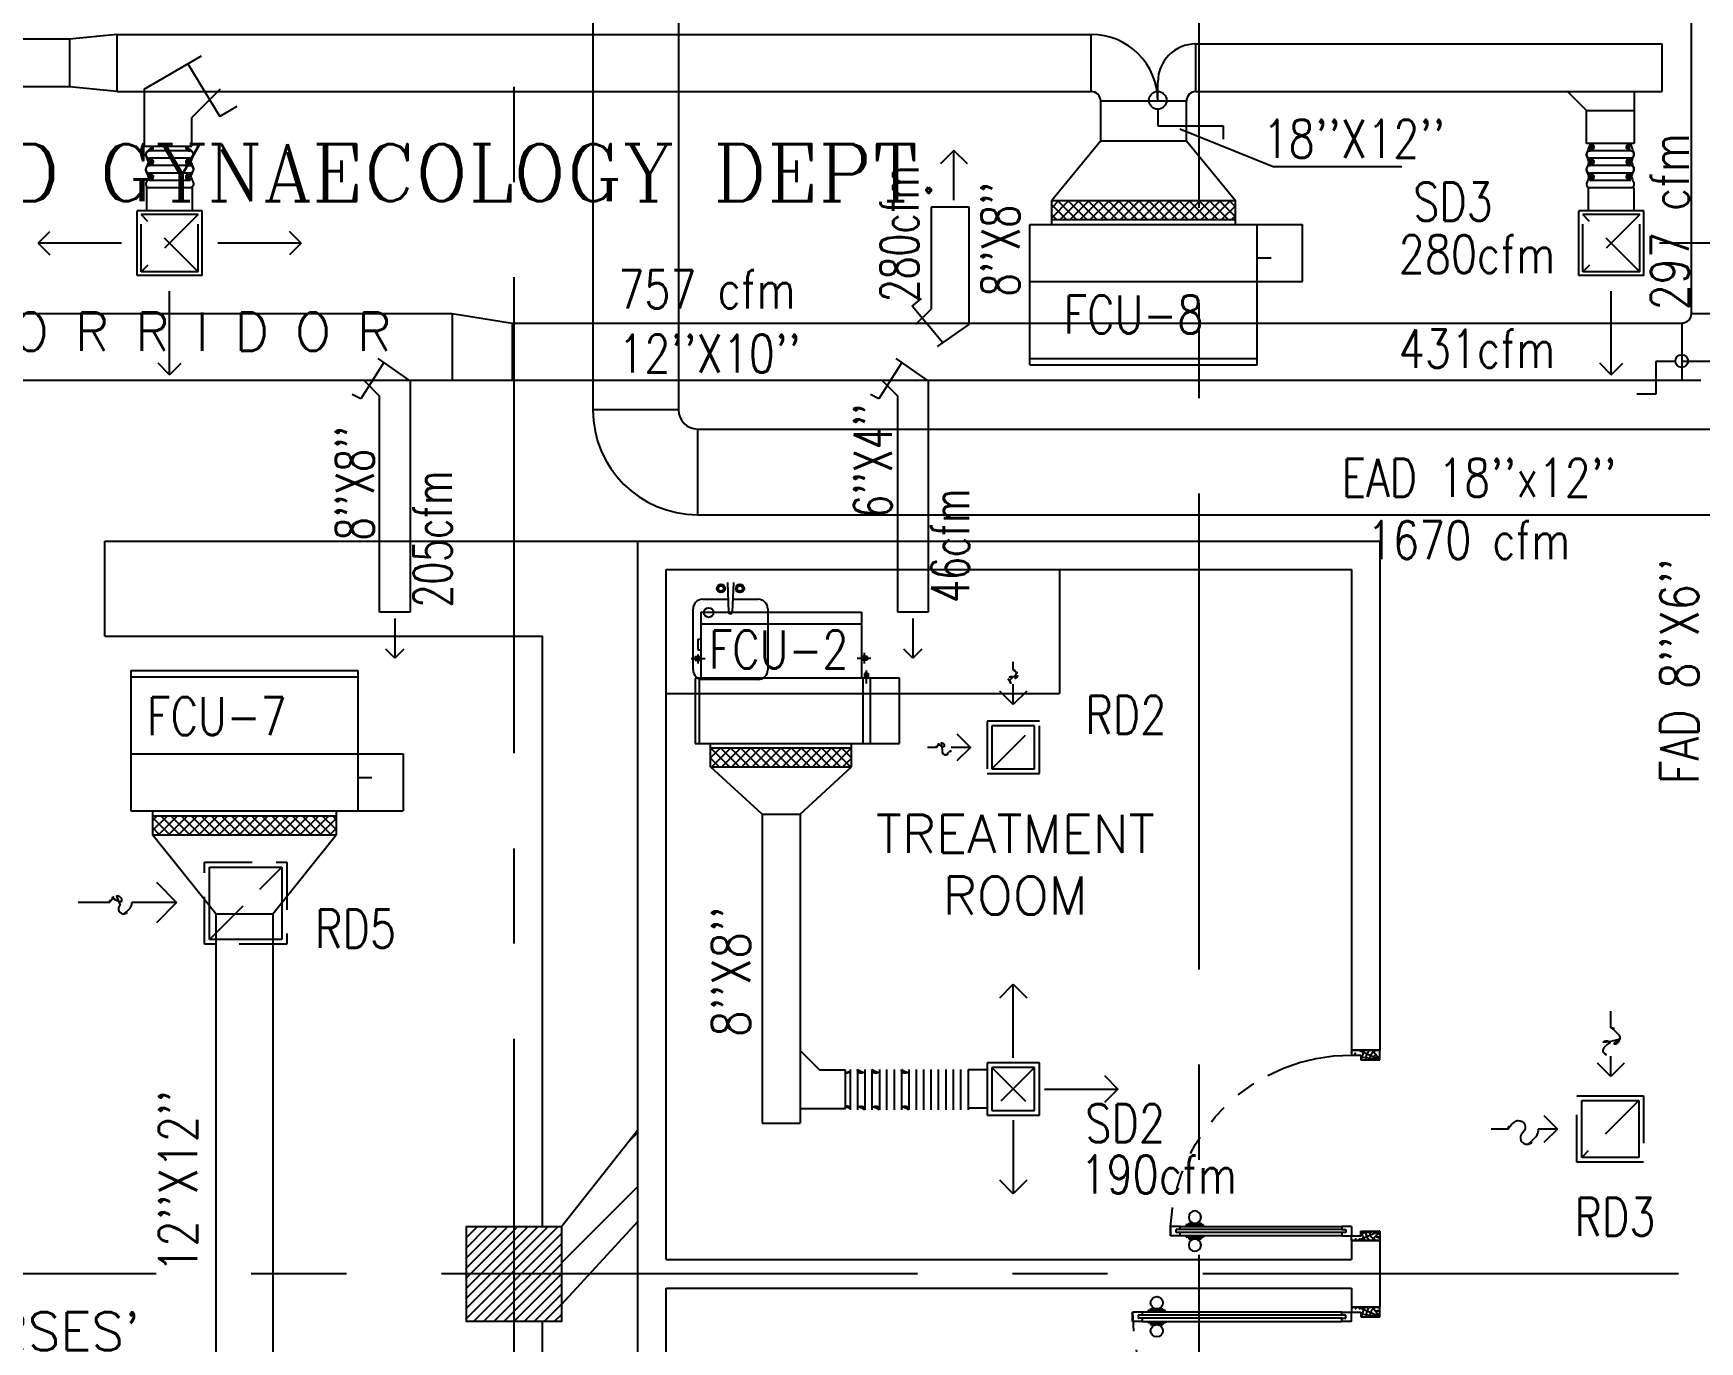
# Model space of a CAD drawing. Extents: x 417866029 to 417866302, y 43498045 to 43498122.
# Drawn here: x 417866078.52 to 417866087.27, y 43498065.41 to 43498072.29 of the extents above; entities that cross this region are included whole.
import ezdxf
from ezdxf.enums import TextEntityAlignment as Align

# ---------------------------------------------------------------- set-up
doc = ezdxf.new("R2010")
doc.units = 0
doc.header["$MEASUREMENT"] = 0
doc.linetypes.add('CENTERX2', pattern=[4, 2.5, -0.5, 0.5, -0.5])
doc.linetypes.add('HIDDEN', pattern=[0.375, 0.25, -0.125])
doc.layers.get('0').update_dxf_attribs({"linetype": 'CONTINUOUS'})
for name, color, linetype in [('AXES', 11, 'CENTERX2'), ('COL', 7, 'CONTINUOUS'), ('COUNTER', 9, 'CONTINUOUS'), ('DOOR', 9, 'CONTINUOUS'), ('DUCT', 6, 'CONTINUOUS'), ('EXDUCT', 10, 'CONTINUOUS'), ('FCU', 6, 'CONTINUOUS'), ('HAT', 11, 'CONTINUOUS'), ('M-AC-FLEX', 7, 'CONTINUOUS'), ('M-EGU.', 2, 'CONTINUOUS'), ('M-TEXT', 2, 'CONTINUOUS'), ('NON-MEDICAL', 9, 'CONTINUOUS'), ('RM-NAME', 9, 'CONTINUOUS'), ('WALL', 9, 'CONTINUOUS')]:
    doc.layers.add(name, color=color, linetype=linetype)
doc.styles.add('ROMANC', font='romanc', dxfattribs={"height": 0.1})
doc.styles.add('ROMANS', font='ROMANS.shx', dxfattribs={"width": 0.6})

# ---------------------------------------------------------------- blocks, each defined once
blk = doc.blocks.new('DOOR-10')
at = {"layer": 'DOOR', "color": 0, "linetype": 'ByBlock'}
for p, q in [((-25.7, 1100), (-75.7, 1100)), ((-75.7, 1100), (-25.7, 1100)), ((-75.7, 1050), (-75.7, 1100)), ((-42.7, 1070), (-58.7, 1070)), ((-58.7, 1050), (-58.7, 1070)), ((-42.7, 1050), (-42.7, 1070)), ((-25.7, 1050), (-25.7, 1100)), ((-82.9, 1005), (-91.9, 1005)), ((-91.9, 1005), (-91.9, 940.2)), ((-75.7, 1017.6), (-82.9, 1017.6)), ((-82.9, 927.6), (-82.9, 1017.6)), ((-82.9, 1005), (-82.9, 940.2)), ((-58.7, 1050), (-75.7, 1050)), ((-25.7, 1050), (-42.7, 1050)), ((-25.7, 1017.6), (-18.5, 1017.6)), ((-18.5, 927.6), (-18.5, 1017.6)), ((-18.5, 1005), (-9.5, 1005)), ((-18.5, 1005), (-18.5, 940.2)), ((-9.5, 1005), (-9.5, 940.2)), ((-82.9, 940.2), (-91.9, 940.2)), ((-75.7, 927.6), (-82.9, 927.6)), ((-25.7, 927.6), (-18.5, 927.6)), ((-18.5, 940.2), (-9.5, 940.2)), ((-75.7, 200), (-58.7, 200)), ((-75.7, 150), (-75.7, 200)), ((-58.7, 200), (-58.7, 180)), ((-58.7, 180), (-42.7, 180)), ((-42.7, 200), (-25.7, 200)), ((-42.7, 180), (-42.7, 200)), ((-25.7, 200), (-25.7, 150)), ((-1000.7, 0), (-1000.7, 150)), ((-1000.7, 150), (-975.7, 150)), ((-1000.7, 150), (-1000.7, 0)), ((-975.7, 150), (-975.7, 100)), ((-975.7, 100), (-950.7, 100)), ((-950.7, 100), (-950.7, 0)), ((-75.7, 150), (-25.7, 150)), ((-50.7, 100), (-50.7, 0)), ((-25.7, 100), (-50.7, 100)), ((-0.7, 150), (-25.7, 150)), ((-25.7, 150), (-25.7, 100)), ((-950.7, 0), (-1000.7, 0)), ((-50.7, 0), (-0.7, 0))]:
    blk.add_line(p, q, dxfattribs=at)
at = {"layer": 'DOOR', "linetype": 'ByBlock'}
for p, q in [((-75.7, 1050), (-75.7, 200)), ((-58.7, 200), (-58.7, 1050)), ((-42.7, 200), (-42.7, 1050)), ((-25.7, 200), (-25.7, 1050))]:
    blk.add_line(p, q, dxfattribs=at)
at = {"layer": 'DOOR', "color": 9, "linetype": 'ByBlock'}
for p, q in [((-950.7, 0), (-1000.7, 113.7)), ((-950.7, 0), (-964.1, 100)), ((-50.7, 0), (-0.7, 113.7)), ((-50.7, 0), (-37.3, 100)), ((-0.7, 0), (-0.7, 150)), ((-950.7, 0), (-1000.7, 40.1)), ((-50.7, 0), (-0.7, 40.1))]:
    blk.add_line(p, q, dxfattribs=at)
at = {"layer": 'DOOR', "color": 0, "linetype": 'ByBlock'}
for centre in [(-124.2, 972.6), (22.8, 972.6)]:
    blk.add_circle(centre, 32.4, dxfattribs=at)
at = {"layer": 'DOOR', "linetype": 'HIDDEN', "ltscale": 0.5}
blk.add_arc((-23.4, 149.1), 952.3, 93.14816, 179.94816, dxfattribs=at)
at = {"layer": 'DOOR', "color": 9, "linetype": 'ByBlock'}
for centre, radius, start, end in [((-950.7, 0), 154.4, 103.71423, 108.89471), ((-950.7, 0), 134.4, 100.71998, 111.84015), ((-950.7, 0), 94.4, 90, 121.98181), ((-50.7, 0), 94.4, 58.01819, 90), ((-50.7, 0), 134.4, 68.15985, 79.28002), ((-50.7, 0), 114.4, 64.08384, 77.37743), ((-50.7, 0), 154.4, 71.10529, 76.28577), ((-950.7, 0), 74.4, 90, 132.22357), ((-950.7, 0), 54.4, 90, 156.79262), ((-950.7, 0), 34.4, 90, 180), ((-950.7, 0), 14.4, 90, 180), ((-50.7, 0), 74.4, 47.77643, 90), ((-50.7, 0), 54.4, 23.20738, 90), ((-50.7, 0), 34.4, 0, 90), ((-50.7, 0), 14.4, 0, 90)]:
    blk.add_arc(centre, radius, start, end, dxfattribs=at)
blk = doc.blocks.new('DOOR100')
at = {"layer": 'DOOR', "color": 7, "linetype": 'ByBlock'}
for p, q in [((-75, 1250), (-75, 1300)), ((-75, 1300), (-25, 1300)), ((-25, 1300), (-75, 1300)), ((-58, 1250), (-75, 1250)), ((-58, 1250), (-58, 1270)), ((-42, 1270), (-58, 1270)), ((-42, 1250), (-42, 1270)), ((-25, 1250), (-42, 1250)), ((-25, 1250), (-25, 1300)), ((-91.2, 1205), (-91.2, 1140.2)), ((-82.2, 1205), (-91.2, 1205)), ((-82.2, 1140.2), (-91.2, 1140.2)), ((-82.2, 1127.6), (-82.2, 1217.6)), ((-75, 1217.6), (-82.2, 1217.6)), ((-82.2, 1205), (-82.2, 1140.2)), ((-25, 1217.6), (-17.8, 1217.6)), ((-17.8, 1127.6), (-17.8, 1217.6)), ((-17.8, 1205), (-17.8, 1140.2)), ((-17.8, 1205), (-8.8, 1205)), ((-17.8, 1140.2), (-8.8, 1140.2)), ((-8.8, 1205), (-8.8, 1140.2)), ((-75, 1127.6), (-82.2, 1127.6)), ((-25, 1127.6), (-17.8, 1127.6)), ((-75, 200), (-58, 200)), ((-75, 150), (-75, 200)), ((-58, 200), (-58, 180)), ((-58, 180), (-42, 180)), ((-42, 200), (-25, 200)), ((-42, 180), (-42, 200)), ((-25, 200), (-25, 150)), ((-1200, 0), (-1200, 150)), ((-1200, 150), (-1175, 150)), ((-1200, 150), (-1200, 0)), ((-1150, 0), (-1200, 113.7)), ((-1175, 150), (-1175, 100)), ((-1175, 100), (-1150, 100)), ((-1150, 0), (-1163.4, 100)), ((-1150, 100), (-1150, 0)), ((-75, 150), (-25, 150)), ((-50, 0), (0, 113.7)), ((-50, 100), (-50, 0)), ((-50, 0), (-36.6, 100)), ((-25, 100), (-50, 100)), ((0, 150), (-25, 150)), ((-25, 150), (-25, 100)), ((0, 0), (0, 150)), ((0, 150), (0, 0)), ((-1150, 0), (-1200, 40.1)), ((-1150, 0), (-1200, 0)), ((-50, 0), (0, 40.1)), ((-50, 0), (0, 0))]:
    blk.add_line(p, q, dxfattribs=at)
at = {"layer": 'DOOR', "linetype": 'ByBlock'}
for p, q in [((-75, 1250), (-75, 200)), ((-58, 200), (-58, 1250)), ((-42, 200), (-42, 1250)), ((-25, 200), (-25, 1250))]:
    blk.add_line(p, q, dxfattribs=at)
at = {"layer": 'DOOR', "color": 7, "linetype": 'ByBlock'}
for centre in [(-123.5, 1172.6), (23.5, 1172.6)]:
    blk.add_circle(centre, 32.4, dxfattribs=at)
at = {"layer": 'DOOR', "linetype": 'HIDDEN', "ltscale": 0.5}
blk.add_arc((-25, 150), 1150, 90, 180, dxfattribs=at)
at = {"layer": 'DOOR', "color": 7, "linetype": 'ByBlock'}
for centre, radius, start, end in [((-1150, 0), 154.4, 103.71423, 108.89471), ((-1150, 0), 134.4, 100.71998, 111.84015), ((-1150, 0), 94.4, 90, 121.98181), ((-50, 0), 94.4, 58.01819, 90), ((-50, 0), 134.4, 68.15985, 79.28002), ((-50, 0), 114.4, 64.08384, 77.37743), ((-50, 0), 154.4, 71.10529, 76.28577), ((-1150, 0), 74.4, 90, 132.22357), ((-1150, 0), 54.4, 90, 156.79262), ((-1150, 0), 34.4, 90, 180), ((-1150, 0), 14.4, 90, 180), ((-50, 0), 74.4, 47.77643, 90), ((-50, 0), 54.4, 23.20738, 90), ((-50, 0), 34.4, 0, 90), ((-50, 0), 14.4, 0, 90)]:
    blk.add_arc(centre, radius, start, end, dxfattribs=at)
blk = doc.blocks.new('*X39')
at = {"color": 0}
for p, q in [((-750.2, 2537.8), (-672.3, 2615.8)), ((-750.2, 2590.8), (-725.3, 2615.8)), ((-659.6, 2515.8), (-750.2, 2606.4)), ((-712.7, 2515.8), (-750.2, 2553.4)), ((-719.2, 2515.8), (-619.2, 2615.8)), ((-606.6, 2515.8), (-706.6, 2615.8)), ((-666.2, 2515.8), (-566.2, 2615.8)), ((-553.6, 2515.8), (-653.6, 2615.8)), ((-613.2, 2515.8), (-513.2, 2615.8)), ((-500.5, 2515.8), (-600.5, 2615.8)), ((-560.1, 2515.8), (-460.1, 2615.8)), ((-447.5, 2515.8), (-547.5, 2615.8)), ((-507.1, 2515.8), (-407.1, 2615.8)), ((-394.5, 2515.8), (-494.5, 2615.8)), ((-454.1, 2515.8), (-354.1, 2615.8)), ((-341.4, 2515.8), (-441.4, 2615.8)), ((-401, 2515.8), (-301, 2615.8)), ((-288.4, 2515.8), (-388.4, 2615.8)), ((-348, 2515.8), (-248, 2615.8)), ((-235.4, 2515.8), (-335.4, 2615.8)), ((-295, 2515.8), (-195, 2615.8)), ((-182.3, 2515.8), (-282.3, 2615.8)), ((-241.9, 2515.8), (-141.9, 2615.8)), ((-129.3, 2515.8), (-229.3, 2615.8)), ((-188.9, 2515.8), (-88.9, 2615.8)), ((-76.3, 2515.8), (-176.3, 2615.8)), ((-135.9, 2515.8), (-35.9, 2615.8)), ((-23.2, 2515.8), (-123.2, 2615.8)), ((-82.8, 2515.8), (17.2, 2615.8)), ((29.8, 2515.8), (-70.2, 2615.8)), ((-29.8, 2515.8), (70.2, 2615.8)), ((82.8, 2515.8), (-17.2, 2615.8)), ((23.2, 2515.8), (123.2, 2615.8)), ((135.9, 2515.8), (35.9, 2615.8)), ((76.3, 2515.8), (176.3, 2615.8)), ((188.9, 2515.8), (88.9, 2615.8)), ((129.3, 2515.8), (214.8, 2601.2)), ((214.8, 2543), (141.9, 2615.8)), ((182.3, 2515.8), (214.8, 2548.2)), ((214.8, 2596), (195, 2615.8))]:
    blk.add_line(p, q, dxfattribs=at)
blk = doc.blocks.new('*X37')
at = {"color": 0}
for p, q in [((16890.5, -2466.6), (16943.5, -2413.6)), ((16890.5, -2519.6), (16990.5, -2419.6)), ((16990.5, -2512.5), (16891.6, -2413.6)), ((16990.5, -2459.4), (16944.6, -2413.6)), ((16990.5, -2565.5), (16890.5, -2465.5)), ((16890.5, -2572.6), (16990.5, -2472.6)), ((16990.5, -2618.5), (16890.5, -2518.5)), ((16890.5, -2625.7), (16990.5, -2525.7)), ((16990.5, -2671.6), (16890.5, -2571.6)), ((16890.5, -2678.7), (16990.5, -2578.7)), ((16990.5, -2724.6), (16890.5, -2624.6)), ((16890.5, -2731.7), (16990.5, -2631.7)), ((16990.5, -2777.6), (16890.5, -2677.6)), ((16890.5, -2784.8), (16990.5, -2684.8)), ((16990.5, -2830.7), (16890.5, -2730.7)), ((16890.5, -2837.8), (16990.5, -2737.8)), ((16990.5, -2883.7), (16890.5, -2783.7)), ((16890.5, -2890.8), (16990.5, -2790.8)), ((16990.5, -2936.7), (16890.5, -2836.7)), ((16890.5, -2943.9), (16990.5, -2843.9)), ((16990.5, -2989.8), (16890.5, -2889.8)), ((16890.5, -2996.9), (16990.5, -2896.9)), ((16990.5, -3042.8), (16890.5, -2942.8)), ((16890.5, -3049.9), (16990.5, -2949.9)), ((16990.5, -3095.8), (16890.5, -2995.8)), ((16890.5, -3103), (16990.5, -3003)), ((16990.5, -3148.9), (16890.5, -3048.9)), ((16891.5, -3154.9), (16990.5, -3056)), ((16943.5, -3154.9), (16890.5, -3101.9)), ((16944.6, -3154.9), (16990.5, -3109))]:
    blk.add_line(p, q, dxfattribs=at)
blk = doc.blocks.new('RM1')
at = {"layer": 'RM-NAME', "style": 'ROMANS'}
for tag, p in [('ROOMNAME1', (0, 323.8)), ('ROOMNAME2', (0, 0))]:
    blk.add_attdef(tag, text='', height=200, dxfattribs=at).set_placement(p, align=Align.MIDDLE)
blk = doc.blocks.new('*X75')
at = {"color": 0}
for p, q in [((238728.6, 132662.5), (239215.8, 133149.7)), ((238728.6, 132715.6), (239162.7, 133149.7)), ((238728.6, 132768.6), (239109.7, 133149.7)), ((238728.6, 132821.6), (239056.7, 133149.7)), ((238728.6, 132874.7), (239003.6, 133149.7)), ((238728.6, 132927.7), (238950.6, 133149.7)), ((238728.6, 132980.7), (238897.6, 133149.7)), ((238728.6, 133033.8), (238844.5, 133149.7)), ((238728.6, 133086.8), (238791.5, 133149.7)), ((238728.6, 133139.8), (238738.5, 133149.7)), ((238768.8, 132649.7), (239228.6, 133109.5)), ((238821.8, 132649.7), (239228.6, 133056.5)), ((238874.9, 132649.7), (239228.6, 133003.4)), ((238927.9, 132649.7), (239228.6, 132950.4)), ((238980.9, 132649.7), (239228.6, 132897.4)), ((239033.9, 132649.7), (239228.6, 132844.3)), ((239087, 132649.7), (239228.6, 132791.3)), ((239140, 132649.7), (239228.6, 132738.3)), ((239193, 132649.7), (239228.6, 132685.2))]:
    blk.add_line(p, q, dxfattribs=at)
blk = doc.blocks.new('COL50')
at = {"layer": 'COL'}
blk.add_lwpolyline([(-250, 250), (-250, -250), (250, -250), (250, 250)], close=True, dxfattribs=at)

msp = doc.modelspace()

# ---------------------------------------------------------------- hatches: boundary and pattern name
at = {"layer": 'COUNTER', "linetype": 'ByBlock'}
h = msp.add_hatch(dxfattribs=at)
h.set_pattern_fill('AR-RROOF', color=256, scale=0.3, angle=45, style=0)
h.set_pattern_definition([(45, (417865762.50728, 43497932.87098), (0.25455844, 0.6788225), [4.5, -0.6, 1.5, -0.3]), (45, (417865762.68335, 43497933.25918), (-0.49426764, 0.07000357), [0.9, -0.099, 1.8, -0.225]), (45, (417865762.43304, 43497933.15735), (0.96095812, 1.24521504), [2.4, -0.42, 1.2, -0.3])])
h.paths.add_polyline_path([(417866081.6935, 43498066.5283), (417866081.2935, 43498066.0207), (417866081.2935, 43498065.7707), (417866081.4415, 43498065.7707), (417866081.6935, 43498066.0454)])

# ---------------------------------------------------------------- linework, layer by layer
at = {"layer": 'AXES'}
for p, q in [((417866081.0435, 43498044.5064), (417866081.0435, 43498121.7771)), ((417866084.6435, 43498051.3707), (417866084.6435, 43498110.1907)), ((417866103.1626, 43498065.7707), (417866053.1535, 43498065.7707))]:
    msp.add_line(p, q, dxfattribs=at)
at = {"layer": 'COUNTER'}
for p, q in [((417866078.8935, 43498069.1207), (417866078.8935, 43498069.6207)), ((417866078.8935, 43498069.6207), (417866081.6935, 43498069.6207)), ((417866081.6935, 43498061.9207), (417866081.6935, 43498069.6207)), ((417866078.8935, 43498069.1207), (417866081.1935, 43498069.1207)), ((417866081.1935, 43498066.0207), (417866081.1935, 43498069.1207)), ((417866081.1935, 43498062.4207), (417866081.1935, 43498065.5207))]:
    msp.add_line(p, q, dxfattribs=at)
at = {"layer": 'COUNTER', "linetype": 'ByBlock'}
for p, q in [((417866081.2935, 43498066.0207), (417866081.6935, 43498066.5283)), ((417866081.2935, 43498065.6093), (417866081.6935, 43498066.0454)), ((417866081.1935, 43498066.0207), (417866081.2935, 43498066.0207)), ((417866081.2935, 43498066.0207), (417866081.2935, 43498065.5207)), ((417866081.2935, 43498065.5207), (417866081.1935, 43498065.5207))]:
    msp.add_line(p, q, dxfattribs=at)
at = {"layer": 'DUCT', "linetype": 'ByBlock'}
for p, q in [((417866087.2304, 43498070.816), (417866087.2304, 43498074.1378)), ((417866078.9566, 43498072.2823), (417866078.7075, 43498072.2573)), ((417866078.9566, 43498072.2823), (417866084.0763, 43498072.2823)), ((417866078.9566, 43498072.2823), (417866078.9566, 43498071.9823)), ((417866084.0763, 43498071.9823), (417866084.0763, 43498072.2823)), ((417866078.7075, 43498072.2573), (417866071.4966, 43498072.2573)), ((417866078.7075, 43498072.2573), (417866078.7075, 43498072.0073)), ((417866084.6263, 43498072.2323), (417866087.077, 43498072.2323)), ((417866084.6263, 43498071.9823), (417866084.6263, 43498072.2323)), ((417866087.077, 43498071.9823), (417866087.077, 43498072.2323)), ((417866078.7075, 43498072.0073), (417866071.4966, 43498072.0073)), ((417866078.9566, 43498071.9823), (417866078.7075, 43498072.0073)), ((417866084.4263, 43498071.9323), (417866084.4263, 43498072.0323)), ((417866078.9566, 43498071.9823), (417866084.0763, 43498071.9823)), ((417866084.1263, 43498071.7235), (417866084.1263, 43498071.9323)), ((417866084.5763, 43498071.9323), (417866084.1263, 43498071.9323)), ((417866084.5763, 43498071.7235), (417866084.5763, 43498071.9323)), ((417866084.6263, 43498071.9823), (417866087.077, 43498071.9823)), ((417866084.1263, 43498071.7235), (417866083.8688, 43498071.4092)), ((417866084.1263, 43498071.7235), (417866084.5763, 43498071.7235)), ((417866084.5763, 43498071.7235), (417866084.8338, 43498071.4092)), ((417866071.4354, 43498070.816), (417866080.7182, 43498070.816)), ((417866080.7182, 43498070.816), (417866080.7182, 43498070.466)), ((417866080.7182, 43498070.816), (417866081.0342, 43498070.766)), ((417866087.2304, 43498070.816), (417866087.5304, 43498070.816)), ((417866081.0342, 43498070.766), (417866087.1804, 43498070.766)), ((417866081.0342, 43498070.766), (417866081.0342, 43498070.466)), ((417866087.1804, 43498070.766), (417866087.1804, 43498070.466)), ((417866087.1804, 43498070.566), (417866087.3804, 43498070.566)), ((417866071.5402, 43498070.466), (417866087.2804, 43498070.466)), ((417866082.3465, 43498068.1852), (417866082.0758, 43498068.4353)), ((417866082.5465, 43498068.1852), (417866082.8172, 43498068.4353)), ((417866082.3465, 43498068.1852), (417866082.3465, 43498066.5622)), ((417866082.3465, 43498068.1852), (417866082.5465, 43498068.1852)), ((417866082.5465, 43498068.1852), (417866082.5465, 43498066.5622)), ((417866079.4761, 43498067.662), (417866079.1436, 43498068.0781)), ((417866079.7761, 43498067.662), (417866080.1086, 43498068.0781)), ((417866079.4761, 43498067.662), (417866079.4761, 43498065.0843)), ((417866079.4761, 43498067.662), (417866079.7761, 43498067.662)), ((417866079.7761, 43498067.662), (417866079.7761, 43498065.0843)), ((417866082.3465, 43498066.5622), (417866082.4917, 43498066.5622)), ((417866082.4917, 43498066.5622), (417866082.5465, 43498066.5622))]:
    msp.add_line(p, q, dxfattribs=at)
at = {"layer": 'DUCT'}
for p, q in [((417866079.0996, 43498071.9954), (417866079.4007, 43498072.1693)), ((417866079.3294, 43498072.1281), (417866079.4967, 43498071.8511)), ((417866079.0996, 43498071.9954), (417866079.0996, 43498071.6954)), ((417866079.4996, 43498071.9954), (417866079.3496, 43498071.8454)), ((417866086.5789, 43498071.9823), (417866086.6788, 43498071.8824)), ((417866086.9288, 43498071.9823), (417866086.9288, 43498071.7098)), ((417866079.3496, 43498071.6954), (417866079.3496, 43498071.8454)), ((417866086.6788, 43498071.7098), (417866086.6788, 43498071.8824)), ((417866086.6788, 43498071.8824), (417866086.9288, 43498071.8824)), ((417866079.0996, 43498071.6954), (417866079.3496, 43498071.6954)), ((417866086.9288, 43498071.7098), (417866086.6788, 43498071.7098)), ((417866083.2346, 43498071.3745), (417866083.2346, 43498070.8398)), ((417866083.4346, 43498071.3745), (417866083.2346, 43498071.3745)), ((417866083.4346, 43498070.7598), (417866083.4346, 43498071.3745)), ((417866083.1359, 43498070.8542), (417866083.1847, 43498070.8958)), ((417866083.296, 43498070.6628), (417866083.1359, 43498070.8542)), ((417866083.1546, 43498070.7598), (417866083.2346, 43498070.8398)), ((417866083.4346, 43498070.7598), (417866083.2666, 43498070.6422)), ((417866080.3585, 43498070.5593), (417866080.2383, 43498070.3679)), ((417866080.497, 43498070.4624), (417866080.329, 43498070.5799)), ((417866083.081, 43498070.5593), (417866082.9609, 43498070.3679)), ((417866083.2195, 43498070.4624), (417866083.0516, 43498070.5799)), ((417866080.257, 43498070.4624), (417866080.337, 43498070.3824)), ((417866080.497, 43498070.4624), (417866080.497, 43498069.2478)), ((417866082.9795, 43498070.4624), (417866083.0595, 43498070.3824)), ((417866083.2195, 43498070.4624), (417866083.2195, 43498069.2478)), ((417866080.2383, 43498070.3679), (417866080.1932, 43498070.3909)), ((417866080.2383, 43498070.3679), (417866080.2383, 43498070.3679)), ((417866080.337, 43498069.2478), (417866080.337, 43498070.3824)), ((417866082.9609, 43498070.3679), (417866082.9157, 43498070.3909)), ((417866082.9609, 43498070.3679), (417866082.9609, 43498070.3679)), ((417866083.0595, 43498069.2478), (417866083.0595, 43498070.3824)), ((417866080.497, 43498069.2478), (417866080.337, 43498069.2478)), ((417866083.2195, 43498069.2478), (417866083.0595, 43498069.2478)), ((417866082.5501, 43498066.9404), (417866082.6501, 43498066.8404)), ((417866082.7858, 43498066.8404), (417866082.6501, 43498066.8404)), ((417866082.7858, 43498066.6404), (417866082.7858, 43498066.8404)), ((417866082.5501, 43498066.6404), (417866082.7858, 43498066.6404))]:
    msp.add_line(p, q, dxfattribs=at)
at = {"layer": 'DUCT', "linetype": 'HIDDEN'}
msp.add_line((417866079.5868, 43498071.9031), (417866079.4967, 43498071.8511), dxfattribs=at)
at = {"layer": 'DUCT', "color": 2, "linetype": 'ByBlock'}
for p, q in [((417866084.4257, 43498071.8895), (417866084.4257, 43498071.8013)), ((417866084.4257, 43498071.8013), (417866084.7693, 43498071.8013)), ((417866084.7693, 43498071.8013), (417866084.7693, 43498071.7327)), ((417866087.1436, 43498070.5635), (417866087.0432, 43498070.5635)), ((417866087.0432, 43498070.5635), (417866087.0432, 43498070.3916)), ((417866087.0432, 43498070.3916), (417866086.9428, 43498070.3916))]:
    msp.add_line(p, q, dxfattribs=at)
at = {"layer": 'DUCT', "color": 4, "linetype": 'ByBlock'}
for p, q in [((417866084.5416, 43498071.7856), (417866085.0329, 43498071.588)), ((417866085.0329, 43498071.588), (417866085.7092, 43498071.588))]:
    msp.add_line(p, q, dxfattribs=at)
at = {"layer": 'DUCT', "color": 2, "linetype": 'ByBlock'}
for centre, radius in [((417866084.4257, 43498071.9361), 0.0466), ((417866087.1795, 43498070.5659), 0.0334)]:
    msp.add_circle(centre, radius, dxfattribs=at)
at = {"layer": 'DUCT', "linetype": 'ByBlock'}
for centre, radius, start, end in [((417866084.0763, 43498071.9323), 0.35, 0, 90), ((417866084.6263, 43498072.0323), 0.2, 90, 180), ((417866084.0763, 43498071.9323), 0.05, 0, 90), ((417866084.6263, 43498071.9323), 0.05, 90, 180), ((417866087.1804, 43498070.816), 0.05, 270, 0)]:
    msp.add_arc(centre, radius, start, end, dxfattribs=at)
at = {"layer": 'EXDUCT', "linetype": 'ByBlock'}
for p, q in [((417866081.4579, 43498073.2223), (417866081.4579, 43498070.3093)), ((417866081.9079, 43498073.2223), (417866081.9079, 43498070.3093)), ((417866081.9079, 43498070.3093), (417866081.4579, 43498070.3093)), ((417866082.0079, 43498070.2093), (417866088.6529, 43498070.2093)), ((417866082.0079, 43498070.2093), (417866082.0079, 43498069.7593)), ((417866082.0079, 43498069.7593), (417866088.5279, 43498069.7593))]:
    msp.add_line(p, q, dxfattribs=at)
for radius in [0.55, 0.1]:
    msp.add_arc((417866082.0079, 43498070.3093), radius, 180, 270, dxfattribs=at)
at = {"layer": 'FCU', "color": 3}
for p, q in [((417866083.8688, 43498071.4092), (417866084.8338, 43498071.4092)), ((417866083.8688, 43498071.2842), (417866083.8688, 43498071.4092)), ((417866084.8338, 43498071.2842), (417866084.8338, 43498071.4092)), ((417866083.8688, 43498071.3092), (417866084.8338, 43498071.3092)), ((417866084.9483, 43498071.2842), (417866085.1863, 43498071.2842)), ((417866085.1863, 43498070.9842), (417866085.1863, 43498071.2842)), ((417866084.9483, 43498071.1093), (417866085.0216, 43498071.1093)), ((417866084.9483, 43498070.9842), (417866085.1863, 43498070.9842)), ((417866083.7543, 43498070.5792), (417866084.9483, 43498070.5792)), ((417866082.0243, 43498069.1861), (417866082.8688, 43498069.1861)), ((417866082.0093, 43498069.1048), (417866082.0243, 43498069.1048)), ((417866082.0093, 43498069.1048), (417866082.0093, 43498069.0499)), ((417866082.0093, 43498069.0499), (417866082.0243, 43498069.0499)), ((417866082.0093, 43498069.0251), (417866082.0093, 43498068.9774)), ((417866082.8838, 43498069.0342), (417866082.8838, 43498068.9774)), ((417866081.9743, 43498069.0044), (417866082.047, 43498069.0044)), ((417866081.9943, 43498069.0144), (417866081.9943, 43498068.9944)), ((417866081.9943, 43498069.0144), (417866082.0243, 43498069.0144)), ((417866081.9943, 43498068.9944), (417866082.0243, 43498068.9944)), ((417866082.9187, 43498069.0044), (417866082.846, 43498069.0044)), ((417866082.8988, 43498069.0144), (417866082.8688, 43498069.0144)), ((417866082.8988, 43498068.9944), (417866082.8688, 43498068.9944)), ((417866082.8942, 43498068.9415), (417866082.8942, 43498068.8732)), ((417866082.8988, 43498069.0144), (417866082.8988, 43498068.9944)), ((417866079.0291, 43498068.9081), (417866080.2231, 43498068.9081)), ((417866082.0161, 43498068.9004), (417866082.0161, 43498068.5575)), ((417866082.8769, 43498068.9004), (417866082.8769, 43498068.5575)), ((417866082.9042, 43498068.9254), (417866082.8842, 43498068.9254)), ((417866082.8842, 43498068.9254), (417866082.8842, 43498068.9004)), ((417866082.9042, 43498068.9254), (417866082.9042, 43498068.9004)), ((417866083.068, 43498068.9004), (417866082.9156, 43498068.9004)), ((417866083.068, 43498068.5575), (417866083.068, 43498068.9004)), ((417866080.2231, 43498068.5031), (417866080.4611, 43498068.5031)), ((417866080.4611, 43498068.5031), (417866080.4611, 43498068.2031)), ((417866082.0758, 43498068.4353), (417866082.0758, 43498068.5575)), ((417866082.0758, 43498068.5353), (417866082.8172, 43498068.5353)), ((417866082.8172, 43498068.4353), (417866082.8172, 43498068.5575)), ((417866082.9156, 43498068.5575), (417866083.068, 43498068.5575)), ((417866082.0758, 43498068.4353), (417866082.8172, 43498068.4353)), ((417866080.2231, 43498068.3781), (417866080.2965, 43498068.3781)), ((417866079.1436, 43498068.2031), (417866079.1436, 43498068.0781)), ((417866079.1436, 43498068.1781), (417866080.1086, 43498068.1781)), ((417866080.1086, 43498068.2031), (417866080.1086, 43498068.0781)), ((417866080.2231, 43498068.2031), (417866080.4611, 43498068.2031)), ((417866079.1436, 43498068.0781), (417866080.1086, 43498068.0781))]:
    msp.add_line(p, q, dxfattribs=at)
at = {"layer": 'FCU', "color": 6}
for p, q in [((417866083.7543, 43498070.5472), (417866083.7543, 43498071.2842)), ((417866083.7543, 43498071.2842), (417866084.9483, 43498071.2842)), ((417866084.9483, 43498070.5472), (417866084.9483, 43498071.2842)), ((417866083.7543, 43498070.9842), (417866084.9483, 43498070.9842)), ((417866083.7543, 43498070.5472), (417866084.9483, 43498070.5472)), ((417866082.0243, 43498069.2465), (417866082.8688, 43498069.2465)), ((417866082.0243, 43498069.2465), (417866082.0243, 43498068.9004)), ((417866082.8688, 43498069.2465), (417866082.8688, 43498068.9004)), ((417866079.0291, 43498068.9401), (417866079.0291, 43498068.2031)), ((417866079.0291, 43498068.9401), (417866080.2231, 43498068.9401)), ((417866080.2231, 43498068.9401), (417866080.2231, 43498068.2031)), ((417866082.9156, 43498068.9004), (417866081.9957, 43498068.9004)), ((417866081.9957, 43498068.9004), (417866081.9957, 43498068.5575)), ((417866082.9156, 43498068.5575), (417866082.9156, 43498068.9004)), ((417866079.0291, 43498068.5031), (417866080.2231, 43498068.5031)), ((417866081.9957, 43498068.5575), (417866082.9156, 43498068.5575)), ((417866079.0291, 43498068.2031), (417866080.2231, 43498068.2031))]:
    msp.add_line(p, q, dxfattribs=at)
at = {"layer": 'M-AC-FLEX', "color": 11}
for p, q in [((417866079.3392, 43498071.6708), (417866079.1282, 43498071.6708)), ((417866086.9088, 43498071.6708), (417866086.6978, 43498071.6708)), ((417866079.3392, 43498071.6318), (417866079.1282, 43498071.6318)), ((417866079.3392, 43498071.5928), (417866079.1282, 43498071.5928)), ((417866086.9088, 43498071.6318), (417866086.6978, 43498071.6318)), ((417866086.9088, 43498071.5928), (417866086.6978, 43498071.5928)), ((417866079.3392, 43498071.5538), (417866079.1282, 43498071.5538)), ((417866079.3392, 43498071.5148), (417866079.1282, 43498071.5148)), ((417866086.9088, 43498071.5538), (417866086.6978, 43498071.5538)), ((417866086.9088, 43498071.5148), (417866086.6978, 43498071.5148)), ((417866086.9088, 43498071.4758), (417866086.6978, 43498071.4758)), ((417866082.809, 43498066.8443), (417866082.809, 43498066.6333)), ((417866082.8473, 43498066.8443), (417866082.8473, 43498066.6333)), ((417866082.8473, 43498066.8443), (417866082.8473, 43498066.6333)), ((417866082.8863, 43498066.8443), (417866082.8863, 43498066.6333)), ((417866082.8863, 43498066.8443), (417866082.8863, 43498066.6333)), ((417866082.9239, 43498066.8443), (417866082.9239, 43498066.6333)), ((417866082.9239, 43498066.8443), (417866082.9239, 43498066.6333)), ((417866082.9629, 43498066.8443), (417866082.9629, 43498066.6333)), ((417866082.9629, 43498066.8443), (417866082.9629, 43498066.6333)), ((417866083.0012, 43498066.8443), (417866083.0012, 43498066.6333)), ((417866083.0012, 43498066.8443), (417866083.0012, 43498066.6333)), ((417866083.0402, 43498066.8443), (417866083.0402, 43498066.6333)), ((417866083.0402, 43498066.8443), (417866083.0402, 43498066.6333)), ((417866083.0786, 43498066.8443), (417866083.0786, 43498066.6333)), ((417866083.0786, 43498066.8443), (417866083.0786, 43498066.6333)), ((417866083.1176, 43498066.8443), (417866083.1176, 43498066.6333)), ((417866083.1176, 43498066.8443), (417866083.1176, 43498066.6333)), ((417866083.1559, 43498066.8443), (417866083.1559, 43498066.6333)), ((417866083.1949, 43498066.8443), (417866083.1949, 43498066.6333)), ((417866083.2339, 43498066.8443), (417866083.2339, 43498066.6333)), ((417866083.2729, 43498066.8443), (417866083.2729, 43498066.6333)), ((417866083.3119, 43498066.8443), (417866083.3119, 43498066.6333)), ((417866083.3509, 43498066.8443), (417866083.3509, 43498066.6333)), ((417866083.3899, 43498066.8443), (417866083.3899, 43498066.6333)), ((417866083.4289, 43498066.8443), (417866083.4289, 43498066.6333))]:
    msp.add_line(p, q, dxfattribs=at)
at = {"layer": 'M-AC-FLEX'}
for points in [[(417866079.147, 43498071.6954, -0.493552), (417866079.1282, 43498071.6708, 1), (417866079.1282, 43498071.6318)], [(417866079.1282, 43498071.5928, 1), (417866079.1282, 43498071.6318, -1), (417866079.1282, 43498071.6708)], [(417866079.1282, 43498071.6708, 0.493552), (417866079.147, 43498071.6954, 0.493552)], [(417866079.3203, 43498071.6954, 0.493552), (417866079.3392, 43498071.6708, -1), (417866079.3392, 43498071.6318)], [(417866079.3392, 43498071.6708, -0.493552), (417866079.3203, 43498071.6954, -0.493552)], [(417866079.3392, 43498071.5928, -1), (417866079.3392, 43498071.6318, 1), (417866079.3392, 43498071.6708)], [(417866086.6978, 43498071.7098, -1), (417866086.6978, 43498071.6708, 1), (417866086.6978, 43498071.6318)], [(417866086.6978, 43498071.5928, 1), (417866086.6978, 43498071.6318, -1), (417866086.6978, 43498071.6708)], [(417866086.6978, 43498071.6708, 0.998764), (417866086.6979, 43498071.7098, 0.998764)], [(417866086.9088, 43498071.7098, 1), (417866086.9088, 43498071.6708, -1), (417866086.9088, 43498071.6318)], [(417866086.9088, 43498071.6708, -1), (417866086.9088, 43498071.7098, 0.000618), (417866086.9089, 43498071.7098, 0.000618)], [(417866086.9088, 43498071.5928, -1), (417866086.9088, 43498071.6318, 1), (417866086.9088, 43498071.6708)], [(417866079.1282, 43498071.6318, -1), (417866079.1282, 43498071.5928, 1), (417866079.1282, 43498071.5538)], [(417866079.1282, 43498071.5148, 1), (417866079.1282, 43498071.5538, -1), (417866079.1282, 43498071.5928)], [(417866079.3392, 43498071.6318, 1), (417866079.3392, 43498071.5928, -1), (417866079.3392, 43498071.5538)], [(417866079.3392, 43498071.5148, -1), (417866079.3392, 43498071.5538, 1), (417866079.3392, 43498071.5928)], [(417866086.6978, 43498071.6318, -1), (417866086.6978, 43498071.5928, 1), (417866086.6978, 43498071.5538)], [(417866086.6978, 43498071.5148, 1), (417866086.6978, 43498071.5538, -1), (417866086.6978, 43498071.5928)], [(417866086.9088, 43498071.6318, 1), (417866086.9088, 43498071.5928, -1), (417866086.9088, 43498071.5538)], [(417866086.9088, 43498071.5148, -1), (417866086.9088, 43498071.5538, 1), (417866086.9088, 43498071.5928)], [(417866079.1282, 43498071.5538, -1), (417866079.1282, 43498071.5148, 1), (417866079.1282, 43498071.4758)], [(417866079.3392, 43498071.5538, 1), (417866079.3392, 43498071.5148, -1), (417866079.3392, 43498071.4758, 0.000618), (417866079.3391, 43498071.4758, 0.000618)], [(417866086.6978, 43498071.5538, -1), (417866086.6978, 43498071.5148, 1), (417866086.6978, 43498071.4758)], [(417866086.9088, 43498071.5538, 1), (417866086.9088, 43498071.5148, -1), (417866086.9088, 43498071.4758, 0.000618), (417866086.9088, 43498071.4758, 0.000618)], [(417866082.7858, 43498066.8252, 0.471589), (417866082.809, 43498066.8443, -1.018005), (417866082.8473, 43498066.8443)], [(417866082.8856, 43498066.8443, -1.017916), (417866082.9239, 43498066.8443)], [(417866082.9246, 43498066.8443, 1.017916), (417866082.8863, 43498066.8443)], [(417866083.0402, 43498066.8443, -1), (417866083.0012, 43498066.8443, 1.018005), (417866082.9629, 43498066.8443)], [(417866083.0012, 43498066.8443, 1), (417866083.0402, 43498066.8443, -1.018005), (417866083.0786, 43498066.8443)], [(417866083.2729, 43498066.8443, -1), (417866083.2339, 43498066.8443, 1), (417866083.1949, 43498066.8443, -1), (417866083.1559, 43498066.8443, 1.018005), (417866083.1176, 43498066.8443)], [(417866083.2339, 43498066.8443, 1), (417866083.2729, 43498066.8443, -1), (417866083.3119, 43498066.8443)], [(417866083.3119, 43498066.8443, 1), (417866083.2729, 43498066.8443)], [(417866083.3509, 43498066.8443, -1), (417866083.3119, 43498066.8443, 1), (417866083.2729, 43498066.8443)], [(417866083.2729, 43498066.8443, -1), (417866083.3119, 43498066.8443)], [(417866083.3119, 43498066.8443, 1), (417866083.3509, 43498066.8443, -1), (417866083.3899, 43498066.8443)], [(417866083.4289, 43498066.8443, -1), (417866083.3899, 43498066.8443, 1), (417866083.3509, 43498066.8443)], [(417866083.3509, 43498066.8443, -1), (417866083.3899, 43498066.8443)], [(417866083.3899, 43498066.8443, 1), (417866083.3509, 43498066.8443)], [(417866083.3899, 43498066.8443, 1), (417866083.4289, 43498066.8443)], [(417866083.4289, 43498066.8443, -0.000874), (417866083.4289, 43498066.8444, -0.000874)], [(417866082.7858, 43498066.6525, -0.471589), (417866082.809, 43498066.6333, 1.018005), (417866082.8473, 43498066.6333)], [(417866082.8856, 43498066.6326, 1.000002), (417866082.9239, 43498066.6333)], [(417866082.9246, 43498066.6326, -1.000002), (417866082.8863, 43498066.6333)], [(417866083.0402, 43498066.6333, 1), (417866083.0012, 43498066.6333, -1.018005), (417866082.9629, 43498066.6333)], [(417866083.0012, 43498066.6333, -1), (417866083.0402, 43498066.6333, 1.018005), (417866083.0786, 43498066.6333)], [(417866083.2729, 43498066.6333, 1), (417866083.2339, 43498066.6333, -1), (417866083.1949, 43498066.6333, 1), (417866083.1559, 43498066.6333, -1.018005), (417866083.1176, 43498066.6333)], [(417866083.2339, 43498066.6333, -1), (417866083.2729, 43498066.6333, 1), (417866083.3119, 43498066.6333)], [(417866083.3509, 43498066.6333, 1), (417866083.3119, 43498066.6333, -1), (417866083.2729, 43498066.6333)], [(417866083.3119, 43498066.6333, -1.000001), (417866083.2729, 43498066.6333)], [(417866083.2729, 43498066.6333, 1.000001), (417866083.3119, 43498066.6333)], [(417866083.3119, 43498066.6333, -1), (417866083.3509, 43498066.6333, 1), (417866083.3899, 43498066.6333)], [(417866083.4289, 43498066.6333, 1), (417866083.3899, 43498066.6333, -1), (417866083.3509, 43498066.6333)], [(417866083.3509, 43498066.6333, 1.000001), (417866083.3899, 43498066.6333)], [(417866083.3899, 43498066.6333, -1.000001), (417866083.3509, 43498066.6333)], [(417866083.3899, 43498066.6333, -1), (417866083.4289, 43498066.6333)]]:
    msp.add_lwpolyline(points, format="xyb", dxfattribs=at)
for centre, start, end in [((417866082.8668, 43498066.8443), 180, 331.56864), ((417866082.8668, 43498066.8443), 208.43136, 0), ((417866082.9434, 43498066.8443), 180, 331.56864), ((417866082.9434, 43498066.8443), 208.43136, 0), ((417866083.0981, 43498066.8443), 180, 331.56864), ((417866083.0981, 43498066.8443), 208.43136, 0), ((417866082.8668, 43498066.6333), 28.43137, 180.01777), ((417866082.8668, 43498066.6333), 28.43137, 180.01777), ((417866082.8668, 43498066.6333), 359.98223, 151.56863), ((417866082.8668, 43498066.6333), 359.98223, 151.56863), ((417866082.9434, 43498066.6333), 28.43137, 180.01777), ((417866082.9434, 43498066.6333), 28.43137, 180.01777), ((417866082.9434, 43498066.6333), 359.98223, 151.56863), ((417866082.9434, 43498066.6333), 359.98223, 151.56863), ((417866083.0981, 43498066.6333), 28.43137, 180.01777), ((417866083.0981, 43498066.6333), 28.43137, 180.01777), ((417866083.0981, 43498066.6333), 359.98223, 151.56863), ((417866083.0981, 43498066.6333), 359.98223, 151.56863)]:
    msp.add_arc(centre, 0.0195, start, end, dxfattribs=at)
at = {"layer": 'M-EGU.'}
for p, q in [((417866083.3546, 43498071.6731), (417866083.2838, 43498071.6023)), ((417866083.3546, 43498071.4122), (417866083.3546, 43498071.6731)), ((417866083.4253, 43498071.6023), (417866083.3546, 43498071.6731)), ((417866079.3537, 43498071.4758), (417866079.1137, 43498071.4758)), ((417866079.1137, 43498071.3558), (417866079.1137, 43498071.4758)), ((417866079.3537, 43498071.3558), (417866079.3537, 43498071.4758)), ((417866086.9292, 43498071.4758), (417866086.6892, 43498071.4758)), ((417866086.6892, 43498071.3558), (417866086.6892, 43498071.4758)), ((417866086.9292, 43498071.3558), (417866086.9292, 43498071.4758)), ((417866079.0633, 43498071.015), (417866079.0633, 43498071.3558)), ((417866079.4041, 43498071.3558), (417866079.0633, 43498071.3558)), ((417866079.4041, 43498071.015), (417866079.4041, 43498071.3558)), ((417866086.6388, 43498071.015), (417866086.6388, 43498071.3558)), ((417866086.9796, 43498071.3558), (417866086.6388, 43498071.3558)), ((417866086.9796, 43498071.015), (417866086.9796, 43498071.3558)), ((417866078.5425, 43498071.1854), (417866078.6036, 43498071.2465)), ((417866079.9249, 43498071.1854), (417866079.8638, 43498071.2465)), ((417866078.9813, 43498071.1854), (417866078.5425, 43498071.1854)), ((417866078.5425, 43498071.1854), (417866078.6036, 43498071.1243)), ((417866079.9249, 43498071.1854), (417866079.4861, 43498071.1854)), ((417866079.9249, 43498071.1854), (417866079.8638, 43498071.1243)), ((417866087.5004, 43498071.1854), (417866087.0616, 43498071.1854)), ((417866079.4041, 43498071.015), (417866079.0633, 43498071.015)), ((417866086.9796, 43498071.015), (417866086.6388, 43498071.015)), ((417866079.2337, 43498070.4942), (417866079.2337, 43498070.933)), ((417866086.8092, 43498070.4942), (417866086.8092, 43498070.933)), ((417866079.2337, 43498070.4942), (417866079.1726, 43498070.5553)), ((417866079.2337, 43498070.4942), (417866079.2948, 43498070.5553)), ((417866086.8092, 43498070.4942), (417866086.7481, 43498070.5553)), ((417866086.8092, 43498070.4942), (417866086.8703, 43498070.5553)), ((417866080.417, 43498069.2131), (417866080.417, 43498069.0057)), ((417866083.1396, 43498069.2131), (417866083.1396, 43498069.0057)), ((417866080.417, 43498069.0057), (417866080.3699, 43498069.0528)), ((417866080.4642, 43498069.0528), (417866080.417, 43498069.0057)), ((417866083.1396, 43498069.0057), (417866083.0924, 43498069.0528)), ((417866083.1867, 43498069.0528), (417866083.1396, 43498069.0057)), ((417866083.6664, 43498068.9441), (417866083.6664, 43498068.9871)), ((417866083.6664, 43498068.7621), (417866083.6664, 43498068.8689)), ((417866083.6664, 43498068.7621), (417866083.5957, 43498068.8328)), ((417866083.7371, 43498068.8328), (417866083.6664, 43498068.7621)), ((417866083.3707, 43498068.6078), (417866083.4414, 43498068.5371)), ((417866083.7789, 43498068.6496), (417866083.5539, 43498068.6496)), ((417866083.5539, 43498068.6496), (417866083.5539, 43498068.4246)), ((417866083.7789, 43498068.4246), (417866083.7789, 43498068.6496)), ((417866083.2607, 43498068.5371), (417866083.2164, 43498068.5371)), ((417866083.4414, 43498068.5371), (417866083.3403, 43498068.5371)), ((417866083.4414, 43498068.5371), (417866083.3707, 43498068.4663)), ((417866083.5539, 43498068.4246), (417866083.7789, 43498068.4246)), ((417866079.4426, 43498067.5274), (417866079.4426, 43498067.9084)), ((417866079.4426, 43498067.9084), (417866079.8236, 43498067.9084)), ((417866079.8236, 43498067.9084), (417866079.8236, 43498067.5274)), ((417866079.1643, 43498067.828), (417866079.2704, 43498067.7219)), ((417866078.9154, 43498067.7219), (417866078.7527, 43498067.7219)), ((417866079.2704, 43498067.7219), (417866079.0348, 43498067.7219)), ((417866079.2704, 43498067.7219), (417866079.1643, 43498067.6159)), ((417866079.8236, 43498067.5274), (417866079.4426, 43498067.5274)), ((417866083.5957, 43498067.2214), (417866083.6664, 43498067.2921)), ((417866083.6664, 43498066.9059), (417866083.6664, 43498067.2921)), ((417866083.6664, 43498067.2921), (417866083.7371, 43498067.2214)), ((417866086.8067, 43498067.0651), (417866086.8067, 43498067.1511)), ((417866083.5289, 43498066.8421), (417866083.4289, 43498066.8421)), ((417866083.4289, 43498066.8421), (417866083.4289, 43498066.6421)), ((417866083.8039, 43498066.8796), (417866083.5289, 43498066.8796)), ((417866083.5289, 43498066.8796), (417866083.5289, 43498066.6046)), ((417866083.8039, 43498066.6046), (417866083.8039, 43498066.8796)), ((417866086.8067, 43498066.8079), (417866086.736, 43498066.8786)), ((417866086.8067, 43498066.8079), (417866086.8067, 43498066.9148)), ((417866086.8774, 43498066.8786), (417866086.8067, 43498066.8079)), ((417866084.1457, 43498066.8128), (417866084.2164, 43498066.7421)), ((417866083.8302, 43498066.7421), (417866084.2164, 43498066.7421)), ((417866084.2164, 43498066.7421), (417866084.1457, 43498066.6714)), ((417866086.6535, 43498066.382), (417866086.6535, 43498066.682)), ((417866086.6535, 43498066.682), (417866086.9535, 43498066.682)), ((417866086.9535, 43498066.682), (417866086.9535, 43498066.382)), ((417866083.5289, 43498066.6421), (417866083.4289, 43498066.6421)), ((417866083.5289, 43498066.6046), (417866083.8039, 43498066.6046)), ((417866083.6664, 43498066.5783), (417866083.6664, 43498066.1921)), ((417866086.4554, 43498066.6024), (417866086.5261, 43498066.5317)), ((417866086.2658, 43498066.5317), (417866086.1772, 43498066.5317)), ((417866086.5261, 43498066.5317), (417866086.4251, 43498066.5317)), ((417866086.5261, 43498066.5317), (417866086.4554, 43498066.461)), ((417866086.9535, 43498066.382), (417866086.6535, 43498066.382)), ((417866083.6664, 43498066.1921), (417866083.5957, 43498066.2628)), ((417866083.7371, 43498066.2628), (417866083.6664, 43498066.1921))]:
    msp.add_line(p, q, dxfattribs=at)
at = {"layer": 'M-EGU.', "linetype": 'HIDDEN'}
for p, q in [((417866079.3841, 43498071.035), (417866079.0833, 43498071.3358)), ((417866079.3841, 43498071.3358), (417866079.0833, 43498071.035)), ((417866079.0833, 43498071.035), (417866079.0833, 43498071.3358)), ((417866079.3841, 43498071.3358), (417866079.0833, 43498071.3358)), ((417866079.3841, 43498071.035), (417866079.3841, 43498071.3358)), ((417866086.9596, 43498071.035), (417866086.6588, 43498071.3358)), ((417866086.9596, 43498071.3358), (417866086.6588, 43498071.035)), ((417866086.6588, 43498071.035), (417866086.6588, 43498071.3358)), ((417866086.9596, 43498071.3358), (417866086.6588, 43498071.3358)), ((417866086.9596, 43498071.035), (417866086.9596, 43498071.3358)), ((417866079.3841, 43498071.035), (417866079.0833, 43498071.035)), ((417866086.9596, 43498071.035), (417866086.6588, 43498071.035)), ((417866083.8039, 43498068.6746), (417866083.5289, 43498068.6746)), ((417866083.5289, 43498068.6746), (417866083.5289, 43498068.3996)), ((417866083.8039, 43498068.3996), (417866083.8039, 43498068.6746)), ((417866083.5539, 43498068.4246), (417866083.7789, 43498068.6496)), ((417866083.5289, 43498068.3996), (417866083.8039, 43498068.3996)), ((417866079.4176, 43498067.5024), (417866079.4176, 43498067.9334)), ((417866079.4176, 43498067.9334), (417866079.8486, 43498067.9334)), ((417866079.4426, 43498067.5274), (417866079.8236, 43498067.9084)), ((417866079.8486, 43498067.9334), (417866079.8486, 43498067.5024)), ((417866079.8486, 43498067.5024), (417866079.4176, 43498067.5024)), ((417866083.5539, 43498066.8546), (417866083.5539, 43498066.6296)), ((417866083.7789, 43498066.8546), (417866083.5539, 43498066.6296)), ((417866083.5539, 43498066.8546), (417866083.7789, 43498066.6296)), ((417866083.7789, 43498066.8546), (417866083.5539, 43498066.8546)), ((417866083.7789, 43498066.6296), (417866083.7789, 43498066.8546)), ((417866086.6285, 43498066.357), (417866086.6285, 43498066.707)), ((417866086.6285, 43498066.707), (417866086.9785, 43498066.707)), ((417866086.9535, 43498066.682), (417866086.6535, 43498066.382)), ((417866086.9785, 43498066.707), (417866086.9785, 43498066.357)), ((417866083.5539, 43498066.6296), (417866083.7789, 43498066.6296)), ((417866086.9785, 43498066.357), (417866086.6285, 43498066.357))]:
    msp.add_line(p, q, dxfattribs=at)
at = {"layer": 'M-EGU.'}
for points in [[(417866083.6664, 43498068.9441, -0.187862), (417866083.6848, 43498068.9327, -0.202645), (417866083.6898, 43498068.9131, -0.616915), (417866083.6647, 43498068.905, 0.668708), (417866083.6411, 43498068.8954, 0.194285), (417866083.6482, 43498068.8775, 0.186051), (417866083.6664, 43498068.8689)], [(417866083.2607, 43498068.5371, -0.1324), (417866083.2718, 43498068.5531, -0.15664), (417866083.2872, 43498068.5595, -0.736612), (417866083.2999, 43498068.528, 0.774232), (417866083.3138, 43498068.4976, 0.203349), (417866083.3348, 43498068.5113, 0.193808), (417866083.3403, 43498068.5371)], [(417866078.9154, 43498067.7219, -0.1324), (417866078.9321, 43498067.746, -0.15664), (417866078.9552, 43498067.7556, -0.736612), (417866078.9741, 43498067.7084, 0.774232), (417866078.995, 43498067.6627, 0.203349), (417866079.0266, 43498067.6833, 0.193808), (417866079.0348, 43498067.7219)], [(417866086.8067, 43498067.0651, -0.187862), (417866086.8436, 43498067.0423, -0.202645), (417866086.8535, 43498067.0032, -0.616915), (417866086.8033, 43498066.987, 0.668708), (417866086.7562, 43498066.9678, 0.194285), (417866086.7704, 43498066.932, 0.186051), (417866086.8067, 43498066.9148)], [(417866086.2658, 43498066.5317, -0.1324), (417866086.2881, 43498066.5639, -0.15664), (417866086.3189, 43498066.5766, -0.736612), (417866086.3442, 43498066.5136, 0.774232), (417866086.372, 43498066.4528, 0.203349), (417866086.4142, 43498066.4803, 0.193808), (417866086.4251, 43498066.5317)]]:
    msp.add_lwpolyline(points, format="xyb", dxfattribs=at)
at = {"layer": 'NON-MEDICAL'}
for p, q in [((417866083.9089, 43498069.4707), (417866083.9089, 43498068.8207)), ((417866082.1643, 43498069.4029), (417866082.1703, 43498069.2476)), ((417866082.1963, 43498069.4029), (417866082.1903, 43498069.2476)), ((417866082.0339, 43498069.3147), (417866082.1703, 43498069.3147)), ((417866082.1903, 43498069.3147), (417866082.3268, 43498069.3147)), ((417866081.984, 43498068.9437), (417866081.984, 43498069.2648)), ((417866082.3767, 43498069.2648), (417866082.3767, 43498068.9437)), ((417866082.3268, 43498068.8939), (417866082.0339, 43498068.8939)), ((417866081.8435, 43498068.8207), (417866083.9089, 43498068.8207))]:
    msp.add_line(p, q, dxfattribs=at)
for centre, radius in [((417866082.1306, 43498069.3718), 0.0217), ((417866082.1306, 43498069.3718), 0.014), ((417866082.2301, 43498069.3718), 0.0217), ((417866082.2301, 43498069.3718), 0.014), ((417866082.0659, 43498069.2453), 0.0255)]:
    msp.add_circle(centre, radius, dxfattribs=at)
for centre, radius, start, end in [((417866082.0339, 43498069.2648), 0.0499, 90, 180), ((417866082.3268, 43498069.2648), 0.0499, 0, 90), ((417866082.1803, 43498069.2476), 0.00997, 180, 0), ((417866082.0339, 43498068.9437), 0.0499, 180, 270), ((417866082.3268, 43498068.9437), 0.0499, 270, 0)]:
    msp.add_arc(centre, radius, start, end, dxfattribs=at)
at = {"layer": 'WALL'}
for p, q in [((417866081.6935, 43498069.6207), (417866085.5935, 43498069.6207)), ((417866081.6935, 43498061.9207), (417866081.6935, 43498069.6207)), ((417866081.6935, 43498068.4707), (417866081.6935, 43498069.6207)), ((417866085.5935, 43498069.6207), (417866085.5935, 43498066.9457)), ((417866081.8435, 43498069.4707), (417866085.4435, 43498069.4707)), ((417866081.8435, 43498065.8457), (417866081.8435, 43498069.4707)), ((417866085.4435, 43498069.4707), (417866085.4435, 43498066.9457)), ((417866085.4435, 43498066.9457), (417866085.5935, 43498066.9457)), ((417866085.4435, 43498065.9457), (417866085.5935, 43498065.9457)), ((417866085.4435, 43498065.9457), (417866085.4435, 43498065.8457)), ((417866085.5935, 43498065.9457), (417866085.5935, 43498065.5957)), ((417866081.8435, 43498065.8457), (417866085.4435, 43498065.8457)), ((417866081.8435, 43498062.0707), (417866081.8435, 43498065.6957)), ((417866081.8435, 43498065.6957), (417866085.4435, 43498065.6957)), ((417866085.4435, 43498065.6957), (417866085.4435, 43498065.5957)), ((417866085.4435, 43498065.5957), (417866085.5935, 43498065.5957))]:
    msp.add_line(p, q, dxfattribs=at)
at = {"layer": 'WALL', "linetype": 'ByBlock', "ltscale": 0.3}
msp.add_lwpolyline([(417866080.7935, 43498066.0207), (417866081.2935, 43498066.0207), (417866081.2935, 43498065.5207), (417866080.7935, 43498065.5207)], close=True, dxfattribs=at)

# ---------------------------------------------------------------- block references
at = {"layer": 'COL', "xscale": -0.0009999871253967285, "yscale": 0.001000002026557922, "zscale": 0.001}
msp.add_blockref('COL50', (417866081.0435, 43498065.7707), dxfattribs=at)
at = {"layer": 'DOOR', "color": 0, "linetype": 'ByBlock', "ltscale": 0.3, "xscale": -0.001000002026557922, "yscale": 0.001000002026557922, "zscale": 0.001, "rotation": 90}
msp.add_blockref('DOOR-10', (417866085.5935, 43498065.945), dxfattribs=at)
at = {"layer": 'DOOR', "color": 0, "linetype": 'ByBlock', "xscale": 0.001000002026557922, "yscale": 0.001000002026557922, "zscale": 0.001, "rotation": 90}
msp.add_blockref('DOOR100', (417866085.5935, 43498065.5957), dxfattribs=at)
at = {"layer": 'FCU', "color": 11, "yscale": 0.001000002026557922, "zscale": 0.001}
for name, p, xscale, rotation in [('*X39', (417866084.619, 43498073.925), -0.0009999871253967285, 180), ('*X37', (417866085.2308, 43498085.4257), 0.001000002026557922, 270)]:
    msp.add_blockref(name, p, dxfattribs=dict(at, xscale=xscale, rotation=rotation))
at = {"layer": 'FCU', "color": 11, "xscale": 0.0009999871253967285, "yscale": 0.001000002026557922, "zscale": 0.001}
msp.add_blockref('*X39', (417866079.8939, 43498065.5623), dxfattribs=at)
at = {"layer": 'HAT', "xscale": 0.0009999871253967285, "yscale": 0.001000002026557922, "zscale": 0.001}
msp.add_blockref('*X75', (417865842.0649, 43497932.871), dxfattribs=at)
at = {"layer": 'RM-NAME'}
ref = msp.add_blockref('RM1', (417866079.2456, 43498070.7208), dxfattribs=dict(at, xscale=0.0009999871253967285, yscale=0.001000002026557922, zscale=0.001))
ref.add_attrib('ROOMNAME2', 'C O R R I D O R', dxfattribs={"height": 0.2, "style": 'ROMANS'}).set_placement((417866079.2456, 43498070.7208), align=Align.MIDDLE)
ref = msp.add_blockref('RM1', (417866083.6771, 43498067.7583), dxfattribs=dict(at, xscale=0.0009999871253967285, yscale=0.001000002026557922, zscale=0.001))
ref.add_attrib('ROOMNAME2', 'ROOM', dxfattribs={"height": 0.2, "style": 'ROMANS'}).set_placement((417866083.6771, 43498067.7583), align=Align.MIDDLE)
ref.add_attrib('ROOMNAME1', 'TREATMENT', dxfattribs={"height": 0.2, "style": 'ROMANS'}).set_placement((417866083.6771, 43498068.0821), align=Align.MIDDLE)
ref = msp.add_blockref('RM1', (417866078.5052, 43498065.1456), dxfattribs=dict(at, xscale=0.0009999871253967285, yscale=0.001000002026557922, zscale=0.001))
ref.add_attrib('ROOMNAME2', 'STATION', dxfattribs={"height": 0.2, "style": 'ROMANS'}).set_placement((417866078.5052, 43498065.1456), align=Align.MIDDLE)
ref.add_attrib('ROOMNAME1', "NURSES'", dxfattribs={"height": 0.2, "style": 'ROMANS'}).set_placement((417866078.5052, 43498065.4695), align=Align.MIDDLE)

# ---------------------------------------------------------------- texts
at = {"layer": 'M-TEXT', "style": 'ROMANS', "width": 0.8}
for s, p in [("18''X12''", (417866084.9771, 43498071.6341)), ('SD3', (417866085.7682, 43498071.3035)), ('280cfm', (417866085.6921, 43498071.0283)), ('757 cfm', (417866081.591, 43498070.843)), ('FCU-8', (417866083.9315, 43498070.7113)), ("12''X10''", (417866081.591, 43498070.5054)), ('431cfm', (417866085.6921, 43498070.5314)), ("EAD 18''x12''", (417866085.3912, 43498069.8532)), ('1670 cfm', (417866085.5249, 43498069.5261)), ('FCU-2', (417866082.0672, 43498068.9516)), ('FCU-7', (417866079.115, 43498068.601)), ('RD2', (417866084.0457, 43498068.6078)), ('RD5', (417866079.998, 43498067.4845)), ('SD2', (417866084.0457, 43498066.4626)), ('190cfm', (417866084.02, 43498066.1929)), ('RD3', (417866086.6157, 43498065.971))]:
    msp.add_text(s, height=0.2, dxfattribs=at).set_placement(p)
at = {"layer": 'M-TEXT', "style": 'ROMANS'}
for s, width, p in [('297 cfm', 0.8, (417866087.2165, 43498070.8326)), ('280cfm', 0.7, (417866083.1686, 43498070.8755)), ("8''X8''", 0.7, (417866083.699, 43498070.9066)), ("6''X4''", 0.7, (417866083.0293, 43498069.743)), ("8''X8''", 0.7, (417866080.3068, 43498069.6247)), ('205cfm', 0.7, (417866080.7158, 43498069.2715)), ('46cfm', 0.7, (417866083.4357, 43498069.2965)), ("FAD 8''X6''", 0.8, (417866087.2667, 43498068.3448))]:
    msp.add_text(s, height=0.2, rotation=90, dxfattribs=dict(at, width=width)).set_placement(p)
at = {"layer": 'M-TEXT', "linetype": 'ByBlock', "style": 'ROMANS', "width": 0.8}
for s, p in [("8''X8''", (417866082.2833, 43498067.0164)), ("12''X12''", (417866079.3774, 43498065.7772))]:
    msp.add_text(s, height=0.2, rotation=90, dxfattribs=at).set_placement(p)
at = {"layer": 'RM-NAME', "style": 'ROMANC'}
msp.add_text('OBSTETRIC AND GYNAECOLOGY DEPT.', height=0.3, dxfattribs=at).set_placement((417866079.3069, 43498071.5561), align=Align.MIDDLE)

doc.saveas('drawing.dxf')
